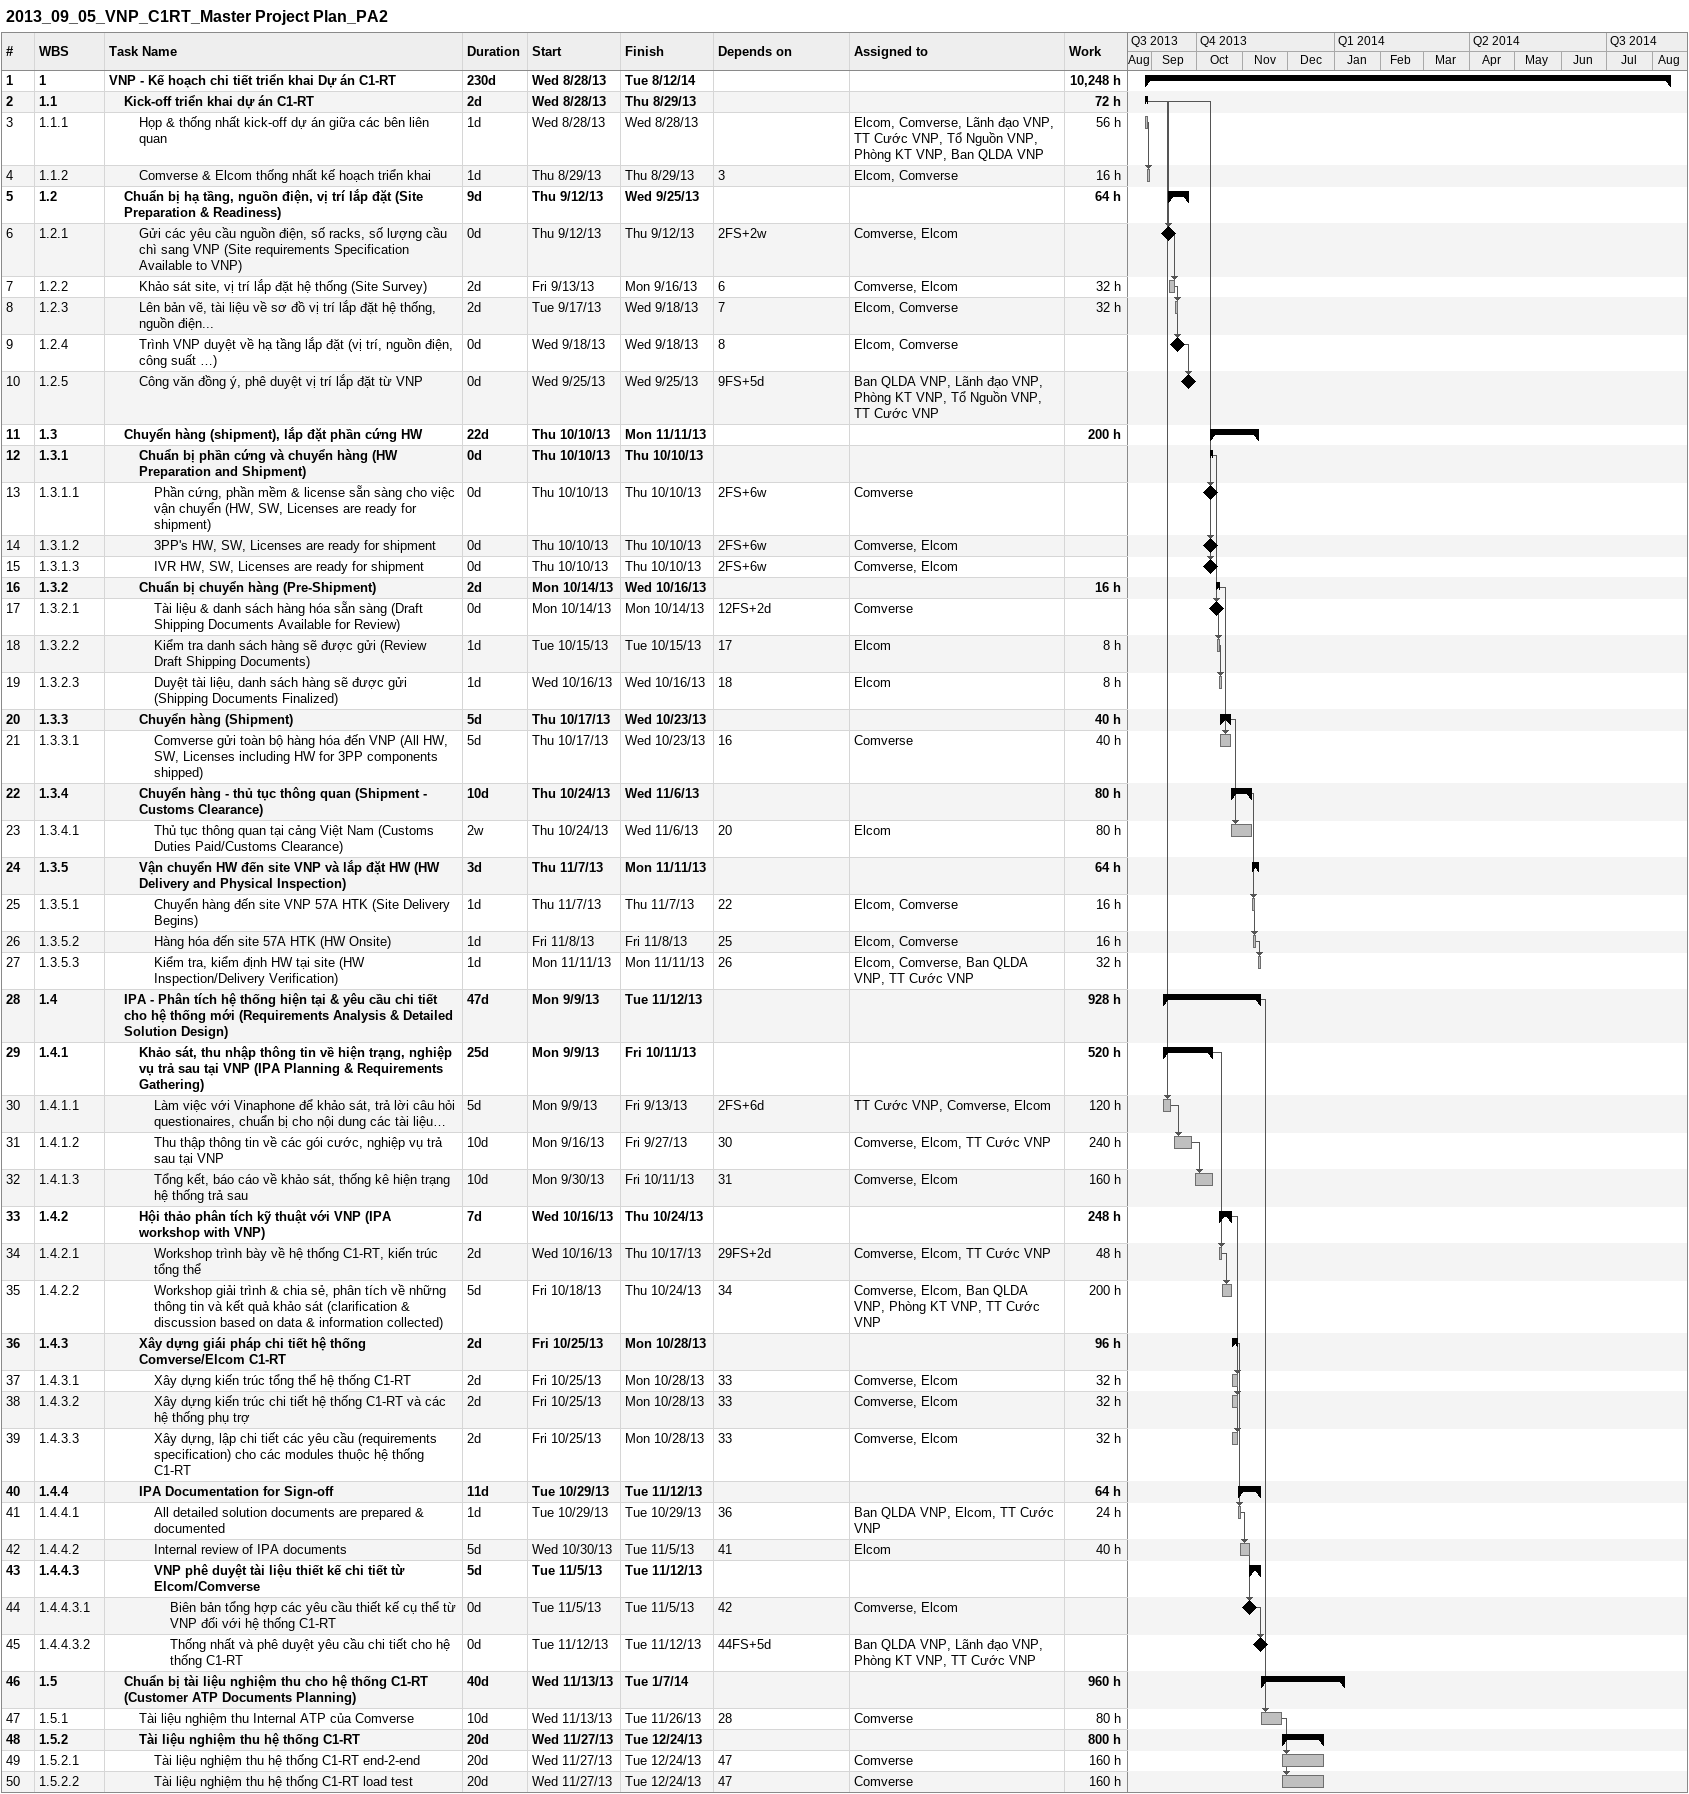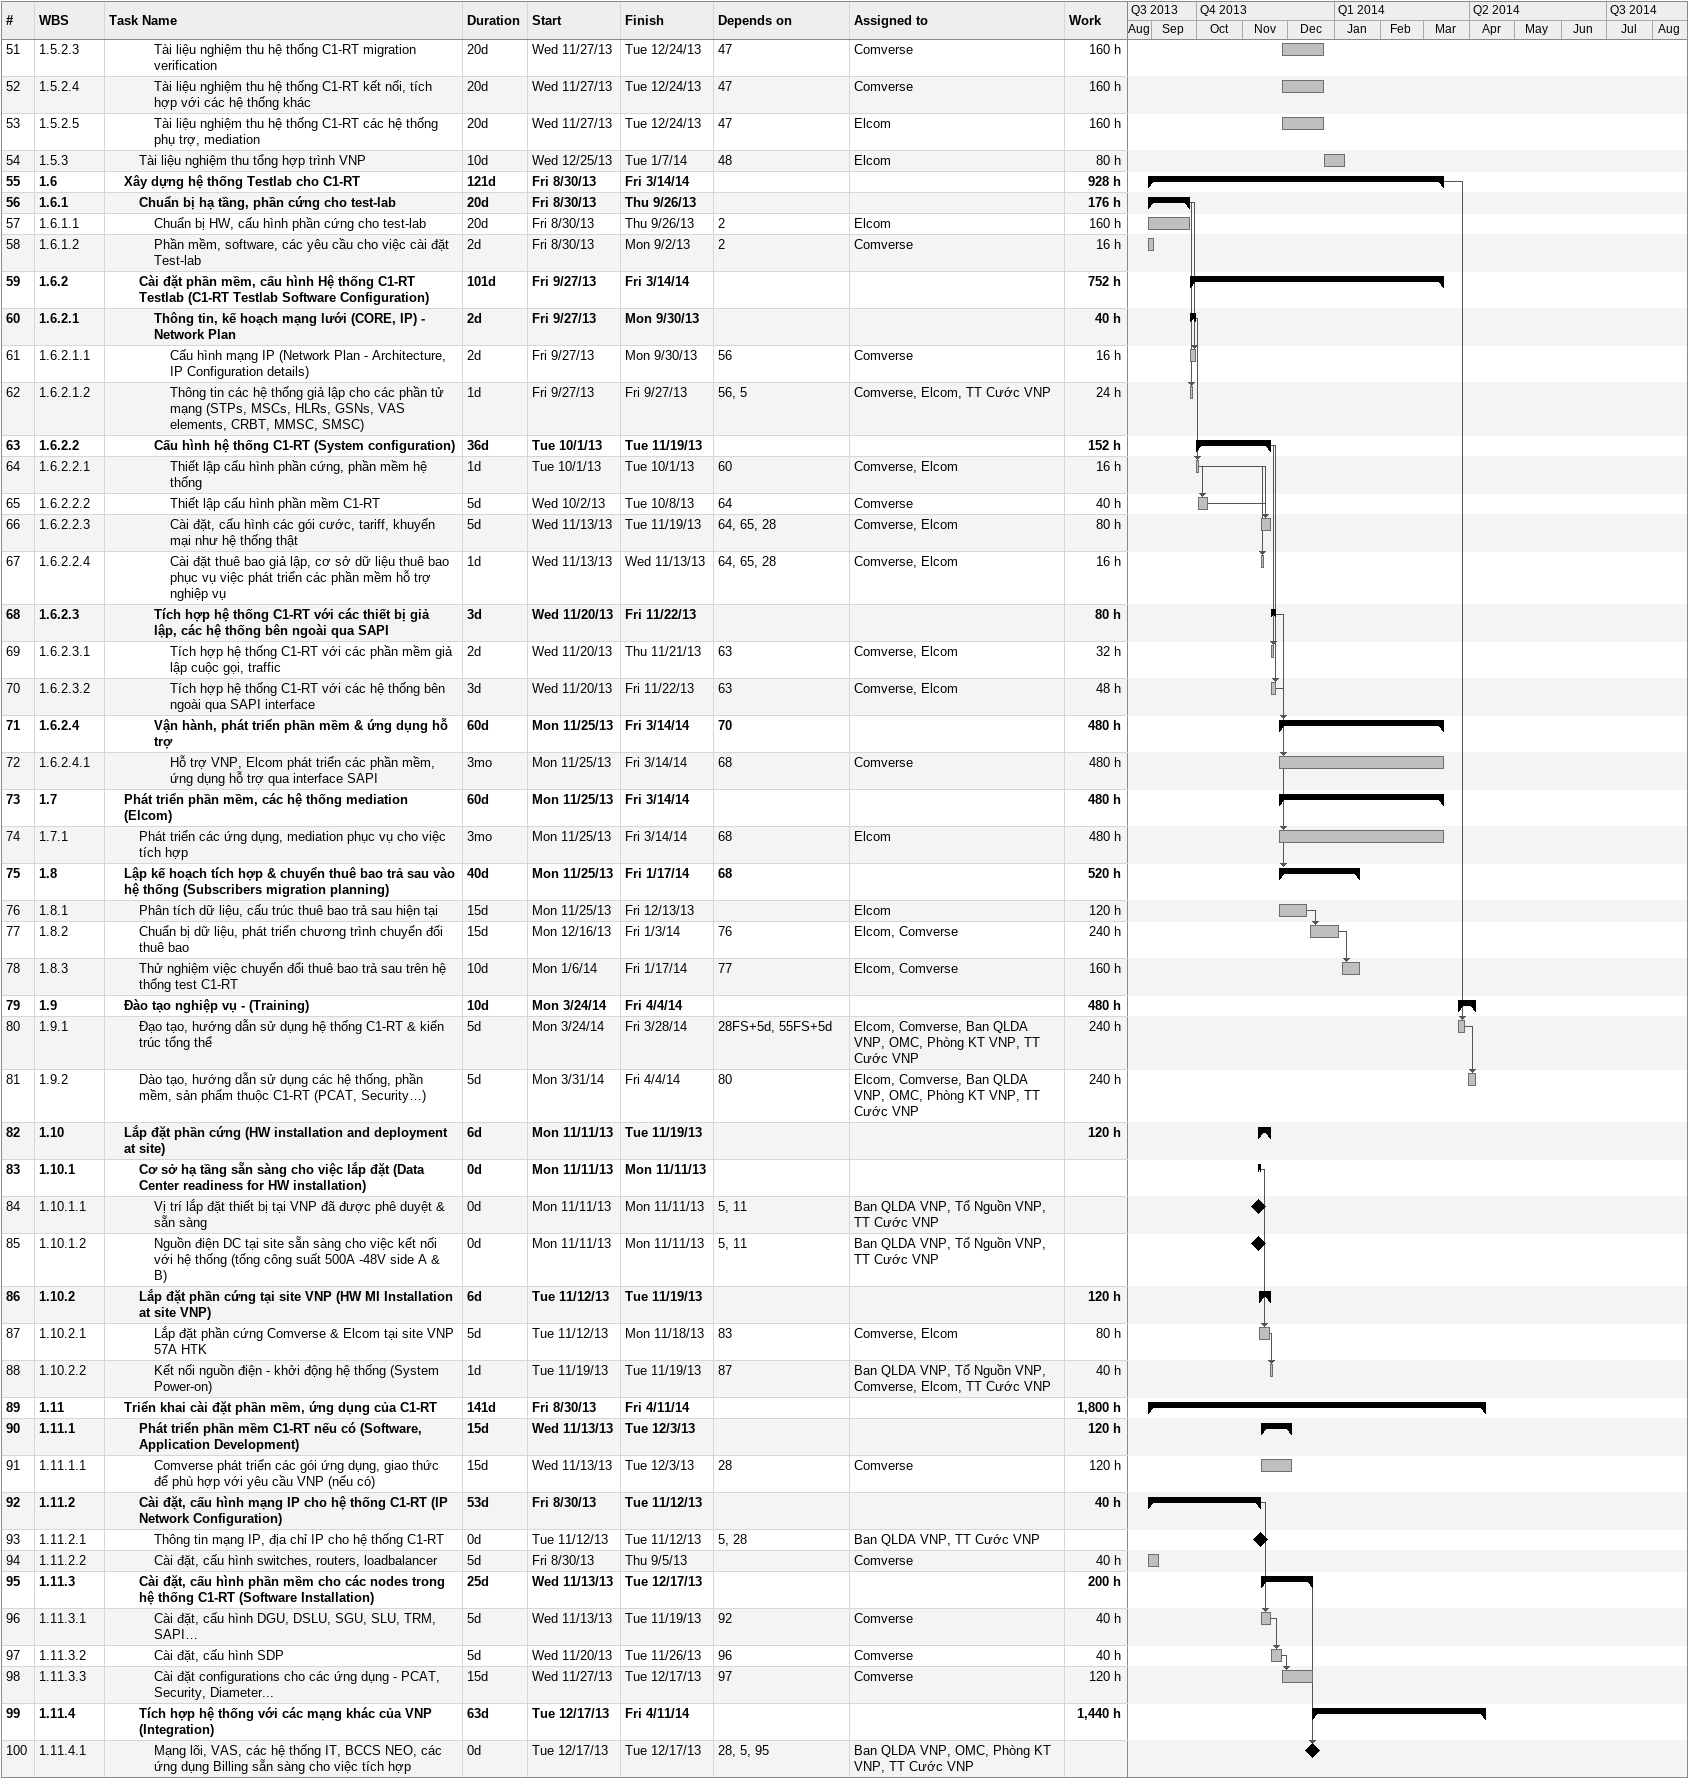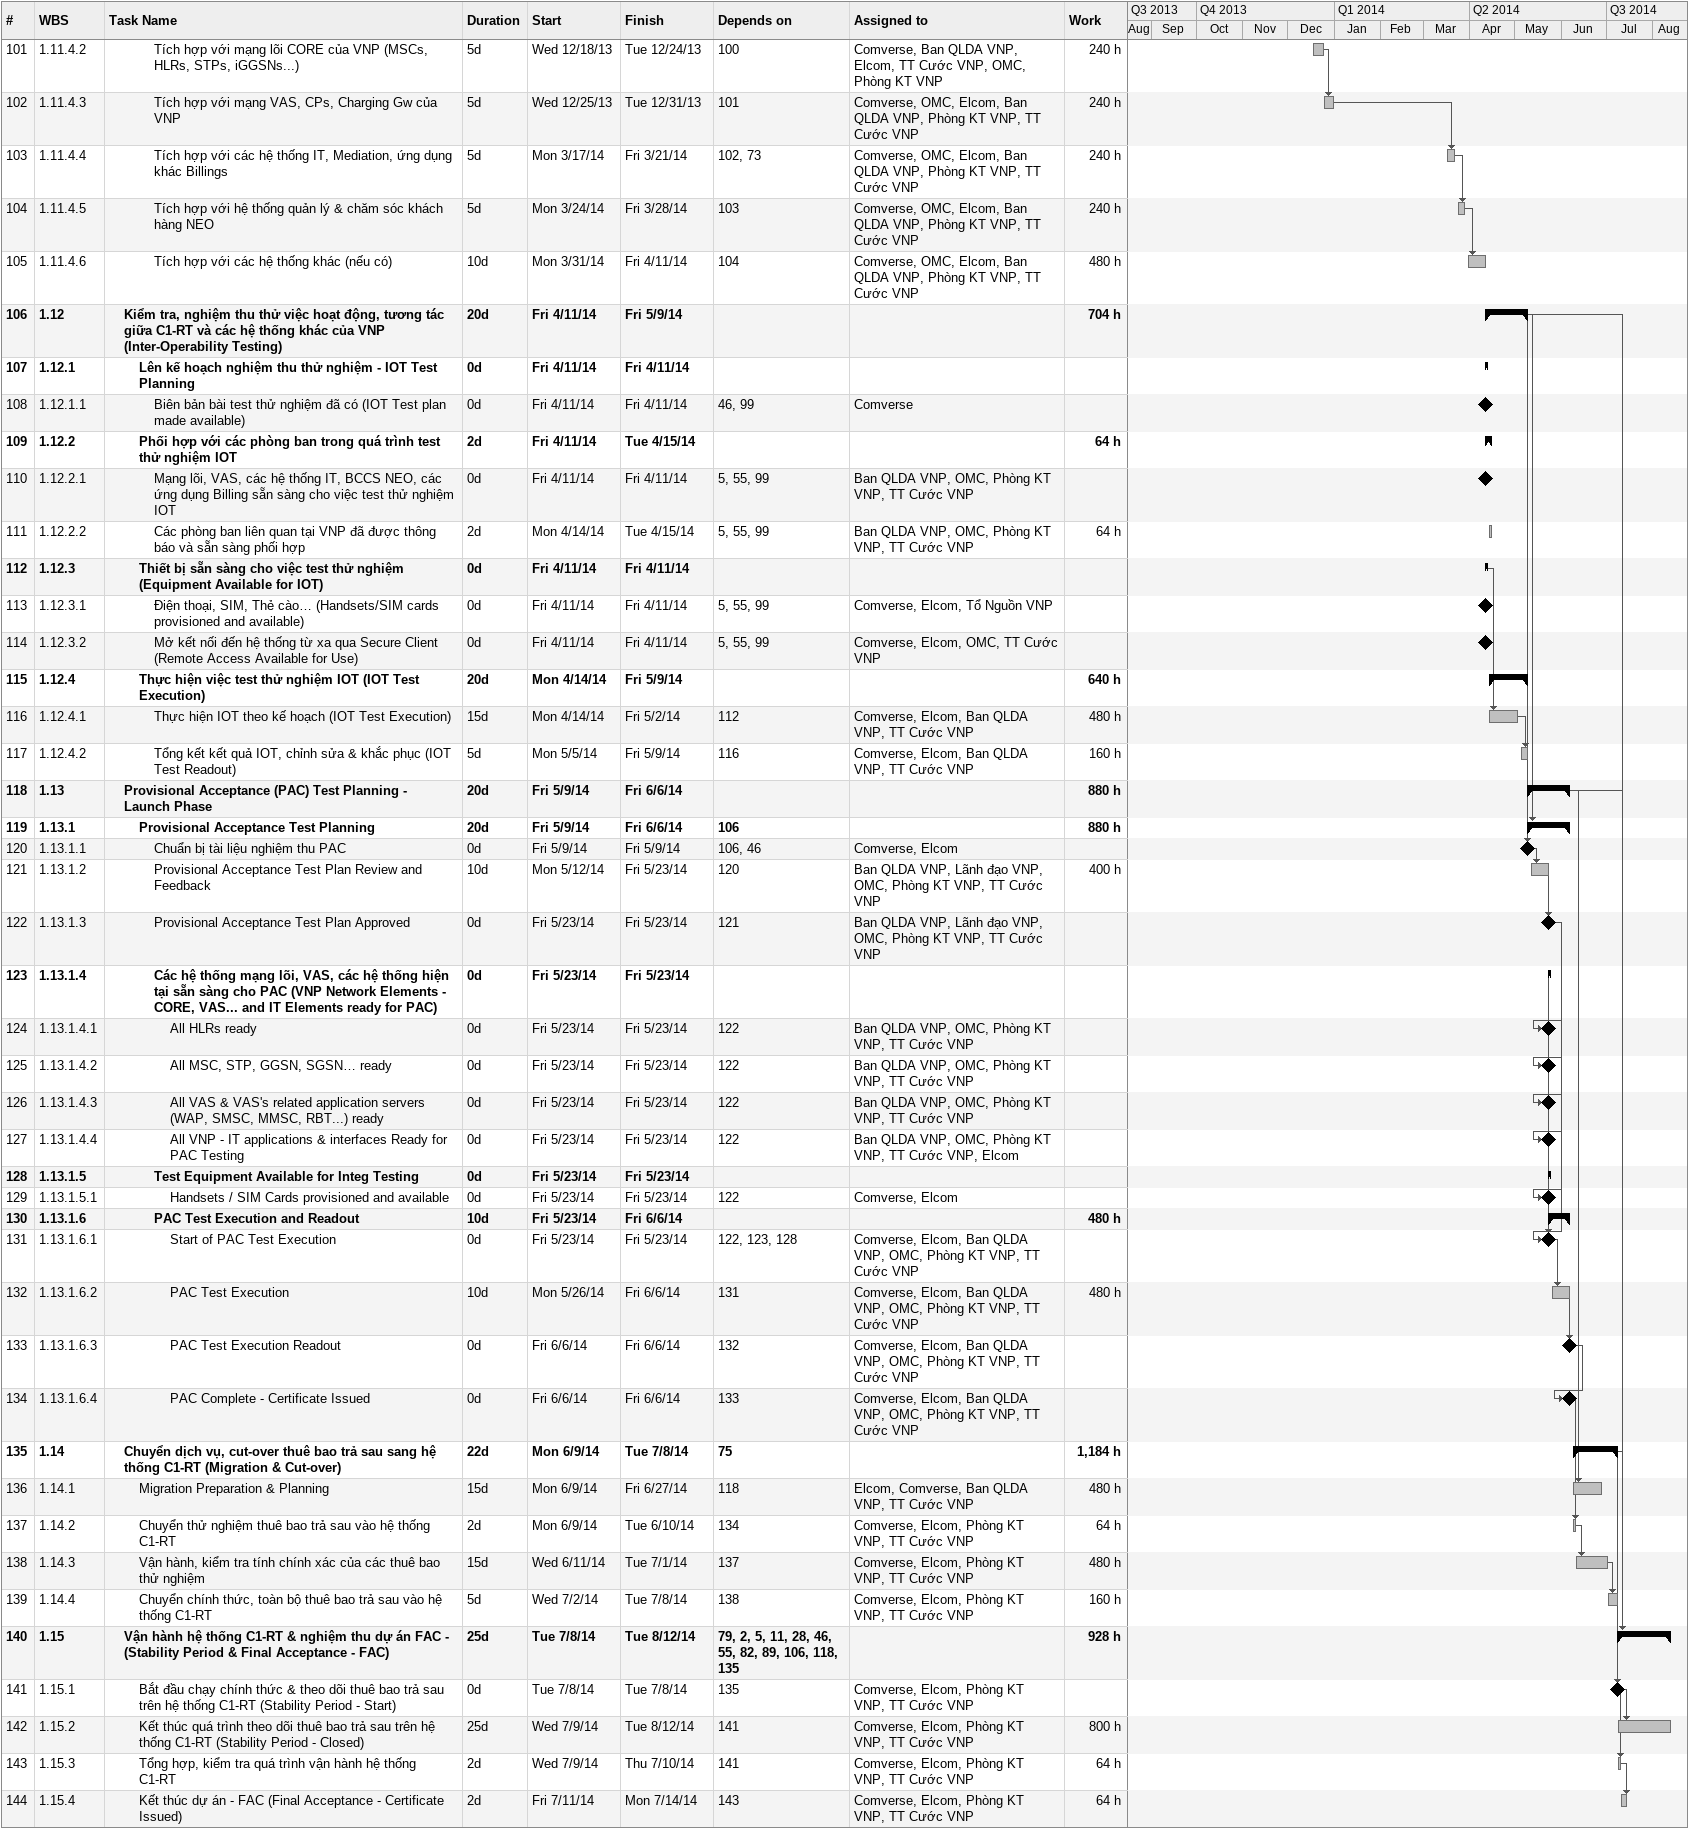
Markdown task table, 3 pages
2013_09_05_VNP_C1RT_Master Project Plan_PA2

| ID | WBS | Task | Duration | Start | Finish | Predecessors | Resources | Work (h) |
|---|---|---|---|---|---|---|---|---|
| 1 | 1 | **VNP - Kế hoạch chi tiết triển khai Dự án C1-RT** | 230d | 2013-08-28 | 2014-08-12 |  |  | 10248 |
| 2 | 1.1 | **Kick-off triển khai dự án C1-RT** | 2d | 2013-08-28 | 2013-08-29 |  |  | 72 |
| 3 | 1.1.1 | Họp & thống nhất kick-off dự án giữa các bên liên quan | 1d | 2013-08-28 | 2013-08-28 |  | Elcom, Comverse, Lãnh đạo VNP, TT Cước VNP, Tổ Nguồn VNP, Phòng KT VNP, Ban QLDA VNP | 56 |
| 4 | 1.1.2 | Comverse & Elcom thống nhất kế hoạch triển khai | 1d | 2013-08-29 | 2013-08-29 | 3 | Elcom, Comverse | 16 |
| 5 | 1.2 | **Chuẩn bị hạ tầng, nguồn điện, vị trí lắp đặt (Site Preparation & Readiness)** | 9d | 2013-09-12 | 2013-09-25 |  |  | 64 |
| 6 | 1.2.1 | Gửi các yêu cầu nguồn điện, số racks, số lượng cầu chì sang VNP (Site requirements Specification Available to VNP) | 0d | 2013-09-12 | 2013-09-12 | 2FS+2w | Comverse, Elcom |  |
| 7 | 1.2.2 | Khảo sát site, vị trí lắp đặt hệ thống (Site Survey) | 2d | 2013-09-13 | 2013-09-16 | 6 | Comverse, Elcom | 32 |
| 8 | 1.2.3 | Lên bản vẽ, tài liệu về sơ đồ vị trí lắp đặt hệ thống, nguồn điện... | 2d | 2013-09-17 | 2013-09-18 | 7 | Elcom, Comverse | 32 |
| 9 | 1.2.4 | Trình VNP duyệt về hạ tầng lắp đặt (vị trí, nguồn điện, công suất …) | 0d | 2013-09-18 | 2013-09-18 | 8 | Elcom, Comverse |  |
| 10 | 1.2.5 | Công văn đồng ý, phê duyệt vị trí lắp đặt từ VNP | 0d | 2013-09-25 | 2013-09-25 | 9FS+5d | Ban QLDA VNP, Lãnh đạo VNP, Phòng KT VNP, Tổ Nguồn VNP, TT Cước VNP |  |
| 11 | 1.3 | **Chuyển hàng (shipment), lắp đặt phần cứng HW** | 22d | 2013-10-10 | 2013-11-11 |  |  | 200 |
| 12 | 1.3.1 | **Chuẩn bị phần cứng và chuyển hàng (HW Preparation and Shipment)** | 0d | 2013-10-10 | 2013-10-10 |  |  |  |
| 13 | 1.3.1.1 | Phần cứng, phần mềm & license sẵn sàng cho việc vận chuyển (HW, SW, Licenses are ready for shipment) | 0d | 2013-10-10 | 2013-10-10 | 2FS+6w | Comverse |  |
| 14 | 1.3.1.2 | 3PP's HW, SW, Licenses are ready for shipment | 0d | 2013-10-10 | 2013-10-10 | 2FS+6w | Comverse, Elcom |  |
| 15 | 1.3.1.3 | IVR HW, SW, Licenses are ready for shipment | 0d | 2013-10-10 | 2013-10-10 | 2FS+6w | Comverse, Elcom |  |
| 16 | 1.3.2 | **Chuẩn bị chuyển hàng (Pre-Shipment)** | 2d | 2013-10-14 | 2013-10-16 |  |  | 16 |
| 17 | 1.3.2.1 | Tài liệu & danh sách hàng hóa sẵn sàng (Draft Shipping Documents Available for Review) | 0d | 2013-10-14 | 2013-10-14 | 12FS+2d | Comverse |  |
| 18 | 1.3.2.2 | Kiểm tra danh sách hàng sẽ được gửi (Review Draft Shipping Documents) | 1d | 2013-10-15 | 2013-10-15 | 17 | Elcom | 8 |
| 19 | 1.3.2.3 | Duyệt tài liệu, danh sách hàng sẽ được gửi (Shipping Documents Finalized) | 1d | 2013-10-16 | 2013-10-16 | 18 | Elcom | 8 |
| 20 | 1.3.3 | **Chuyển hàng (Shipment)** | 5d | 2013-10-17 | 2013-10-23 |  |  | 40 |
| 21 | 1.3.3.1 | Comverse gửi toàn bộ hàng hóa đến VNP (All HW, SW, Licenses including HW for 3PP components shipped) | 5d | 2013-10-17 | 2013-10-23 | 16 | Comverse | 40 |
| 22 | 1.3.4 | **Chuyển hàng - thủ tục thông quan (Shipment - Customs Clearance)** | 10d | 2013-10-24 | 2013-11-06 |  |  | 80 |
| 23 | 1.3.4.1 | Thủ tục thông quan tại cảng Việt Nam (Customs Duties Paid/Customs Clearance) | 2w | 2013-10-24 | 2013-11-06 | 20 | Elcom | 80 |
| 24 | 1.3.5 | **Vận chuyển HW đến site VNP và lắp đặt HW (HW Delivery and Physical Inspection)** | 3d | 2013-11-07 | 2013-11-11 |  |  | 64 |
| 25 | 1.3.5.1 | Chuyển hàng đến site VNP 57A HTK (Site Delivery Begins) | 1d | 2013-11-07 | 2013-11-07 | 22 | Elcom, Comverse | 16 |
| 26 | 1.3.5.2 | Hàng hóa đến site 57A HTK (HW Onsite) | 1d | 2013-11-08 | 2013-11-08 | 25 | Elcom, Comverse | 16 |
| 27 | 1.3.5.3 | Kiểm tra, kiểm định HW tại site (HW Inspection/Delivery Verification) | 1d | 2013-11-11 | 2013-11-11 | 26 | Elcom, Comverse, Ban QLDA VNP, TT Cước VNP | 32 |
| 28 | 1.4 | **IPA - Phân tích hệ thống hiện tại & yêu cầu chi tiết cho hệ thống mới (Requirements Analysis & Detailed Solution Design)** | 47d | 2013-09-09 | 2013-11-12 |  |  | 928 |
| 29 | 1.4.1 | **Khảo sát, thu nhập thông tin về hiện trạng, nghiệp vụ trả sau tại VNP (IPA Planning & Requirements Gathering)** | 25d | 2013-09-09 | 2013-10-11 |  |  | 520 |
| 30 | 1.4.1.1 | Làm việc với Vinaphone để khảo sát, trả lời câu hỏi questionaires, chuẩn bị cho nội dung các tài liệu… | 5d | 2013-09-09 | 2013-09-13 | 2FS+6d | TT Cước VNP, Comverse, Elcom | 120 |
| 31 | 1.4.1.2 | Thu thập thông tin về các gói cước, nghiệp vụ trả sau tại VNP | 10d | 2013-09-16 | 2013-09-27 | 30 | Comverse, Elcom, TT Cước VNP | 240 |
| 32 | 1.4.1.3 | Tổng kết, báo cáo về khảo sát, thống kê hiện trạng hệ thống trả sau | 10d | 2013-09-30 | 2013-10-11 | 31 | Comverse, Elcom | 160 |
| 33 | 1.4.2 | **Hội thảo phân tích kỹ thuật với VNP (IPA workshop with VNP)** | 7d | 2013-10-16 | 2013-10-24 |  |  | 248 |
| 34 | 1.4.2.1 | Workshop trình bày về hệ thống C1-RT, kiến trúc tổng thể | 2d | 2013-10-16 | 2013-10-17 | 29FS+2d | Comverse, Elcom, TT Cước VNP | 48 |
| 35 | 1.4.2.2 | Workshop giải trình & chia sẻ, phân tích về những thông tin và kết quả khảo sát (clarification & discussion based on data & information collected) | 5d | 2013-10-18 | 2013-10-24 | 34 | Comverse, Elcom, Ban QLDA VNP, Phòng KT VNP, TT Cước VNP | 200 |
| 36 | 1.4.3 | **Xây dựng giái pháp chi tiết hệ thống Comverse/Elcom C1-RT** | 2d | 2013-10-25 | 2013-10-28 |  |  | 96 |
| 37 | 1.4.3.1 | Xây dựng kiến trúc tổng thể hệ thống C1-RT | 2d | 2013-10-25 | 2013-10-28 | 33 | Comverse, Elcom | 32 |
| 38 | 1.4.3.2 | Xây dựng kiến trúc chi tiết hệ thống C1-RT và các hệ thống phụ trợ | 2d | 2013-10-25 | 2013-10-28 | 33 | Comverse, Elcom | 32 |
| 39 | 1.4.3.3 | Xây dựng, lập chi tiết các yêu cầu (requirements specification) cho các modules thuộc hệ thống C1-RT | 2d | 2013-10-25 | 2013-10-28 | 33 | Comverse, Elcom | 32 |
| 40 | 1.4.4 | **IPA Documentation for Sign-off** | 11d | 2013-10-29 | 2013-11-12 |  |  | 64 |
| 41 | 1.4.4.1 | All detailed solution documents are prepared & documented | 1d | 2013-10-29 | 2013-10-29 | 36 | Ban QLDA VNP, Elcom, TT Cước VNP | 24 |
| 42 | 1.4.4.2 | Internal review of IPA documents | 5d | 2013-10-30 | 2013-11-05 | 41 | Elcom | 40 |
| 43 | 1.4.4.3 | **VNP phê duyệt tài liệu thiết kế chi tiết từ Elcom/Comverse** | 5d | 2013-11-05 | 2013-11-12 |  |  |  |
| 44 | 1.4.4.3.1 | Biên bản tổng hợp các yêu cầu thiết kế cụ thể từ VNP đối với hệ thống C1-RT | 0d | 2013-11-05 | 2013-11-05 | 42 | Comverse, Elcom |  |
| 45 | 1.4.4.3.2 | Thống nhất và phê duyệt yêu cầu chi tiết cho hệ thống C1-RT | 0d | 2013-11-12 | 2013-11-12 | 44FS+5d | Ban QLDA VNP, Lãnh đạo VNP, Phòng KT VNP, TT Cước VNP |  |
| 46 | 1.5 | **Chuẩn bị tài liệu nghiệm thu cho hệ thống C1-RT (Customer ATP Documents Planning)** | 40d | 2013-11-13 | 2014-01-07 |  |  | 960 |
| 47 | 1.5.1 | Tài liệu nghiệm thu Internal ATP của Comverse | 10d | 2013-11-13 | 2013-11-26 | 28 | Comverse | 80 |
| 48 | 1.5.2 | **Tài liệu nghiệm thu hệ thống C1-RT** | 20d | 2013-11-27 | 2013-12-24 |  |  | 800 |
| 49 | 1.5.2.1 | Tài liệu nghiệm thu hệ thống C1-RT end-2-end | 20d | 2013-11-27 | 2013-12-24 | 47 | Comverse | 160 |
| 50 | 1.5.2.2 | Tài liệu nghiệm thu hệ thống C1-RT load test | 20d | 2013-11-27 | 2013-12-24 | 47 | Comverse | 160 |
| 51 | 1.5.2.3 | Tài liệu nghiệm thu hệ thống C1-RT migration verification | 20d | 2013-11-27 | 2013-12-24 | 47 | Comverse | 160 |
| 52 | 1.5.2.4 | Tài liệu nghiệm thu hệ thống C1-RT kết nối, tích hợp với các hệ thống khác | 20d | 2013-11-27 | 2013-12-24 | 47 | Comverse | 160 |
| 53 | 1.5.2.5 | Tài liệu nghiệm thu hệ thống C1-RT các hệ thống phụ trợ, mediation | 20d | 2013-11-27 | 2013-12-24 | 47 | Elcom | 160 |
| 54 | 1.5.3 | Tài liệu nghiệm thu tổng hợp trình VNP | 10d | 2013-12-25 | 2014-01-07 | 48 | Elcom | 80 |
| 55 | 1.6 | **Xây dựng hệ thống Testlab cho C1-RT** | 121d | 2013-08-30 | 2014-03-14 |  |  | 928 |
| 56 | 1.6.1 | **Chuẩn bị hạ tầng, phần cứng cho test-lab** | 20d | 2013-08-30 | 2013-09-26 |  |  | 176 |
| 57 | 1.6.1.1 | Chuẩn bị HW, cấu hình phần cứng cho test-lab | 20d | 2013-08-30 | 2013-09-26 | 2 | Elcom | 160 |
| 58 | 1.6.1.2 | Phần mềm, software, các yêu cầu cho việc cài đặt Test-lab | 2d | 2013-08-30 | 2013-09-02 | 2 | Comverse | 16 |
| 59 | 1.6.2 | **Cài đặt phần mềm, cấu hình Hệ thống C1-RT Testlab (C1-RT Testlab Software Configuration)** | 101d | 2013-09-27 | 2014-03-14 |  |  | 752 |
| 60 | 1.6.2.1 | **Thông tin, kế hoạch mạng lưới (CORE, IP) - Network Plan** | 2d | 2013-09-27 | 2013-09-30 |  |  | 40 |
| 61 | 1.6.2.1.1 | Cấu hình mạng IP (Network Plan - Architecture, IP Configuration details) | 2d | 2013-09-27 | 2013-09-30 | 56 | Comverse | 16 |
| 62 | 1.6.2.1.2 | Thông tin các hệ thống giả lập cho các phần tử mạng (STPs, MSCs, HLRs, GSNs, VAS elements, CRBT, MMSC, SMSC) | 1d | 2013-09-27 | 2013-09-27 | 56, 5 | Comverse, Elcom, TT Cước VNP | 24 |
| 63 | 1.6.2.2 | **Cấu hình hệ thống C1-RT (System configuration)** | 36d | 2013-10-01 | 2013-11-19 |  |  | 152 |
| 64 | 1.6.2.2.1 | Thiết lập cấu hình phần cứng, phần mềm hệ thống | 1d | 2013-10-01 | 2013-10-01 | 60 | Comverse, Elcom | 16 |
| 65 | 1.6.2.2.2 | Thiết lập cấu hình phần mềm C1-RT | 5d | 2013-10-02 | 2013-10-08 | 64 | Comverse | 40 |
| 66 | 1.6.2.2.3 | Cài đặt, cấu hình các gói cước, tariff, khuyến mại như hệ thống thật | 5d | 2013-11-13 | 2013-11-19 | 64, 65, 28 | Comverse, Elcom | 80 |
| 67 | 1.6.2.2.4 | Cài đặt thuê bao giả lập, cơ sở dữ liệu thuê bao phục vụ việc phát triển các phần mềm hỗ trợ nghiệp vụ | 1d | 2013-11-13 | 2013-11-13 | 64, 65, 28 | Comverse, Elcom | 16 |
| 68 | 1.6.2.3 | **Tích hợp hệ thống C1-RT với các thiết bị giả lập, các hệ thống bên ngoài qua SAPI** | 3d | 2013-11-20 | 2013-11-22 |  |  | 80 |
| 69 | 1.6.2.3.1 | Tích hợp hệ thống C1-RT với các phần mềm giả lập cuộc gọi, traffic | 2d | 2013-11-20 | 2013-11-21 | 63 | Comverse, Elcom | 32 |
| 70 | 1.6.2.3.2 | Tích hợp hệ thống C1-RT với các hệ thống bên ngoài qua SAPI interface | 3d | 2013-11-20 | 2013-11-22 | 63 | Comverse, Elcom | 48 |
| 71 | 1.6.2.4 | **Vận hành, phát triển phần mềm & ứng dụng hỗ trợ** | 60d | 2013-11-25 | 2014-03-14 | 70 |  | 480 |
| 72 | 1.6.2.4.1 | Hỗ trợ VNP, Elcom phát triển các phần mềm, ứng dụng hỗ trợ qua interface SAPI | 3mo | 2013-11-25 | 2014-03-14 | 68 | Comverse | 480 |
| 73 | 1.7 | **Phát triển phần mềm, các hệ thống mediation (Elcom)** | 60d | 2013-11-25 | 2014-03-14 |  |  | 480 |
| 74 | 1.7.1 | Phát triển các ứng dụng, mediation phục vụ cho việc tích hợp | 3mo | 2013-11-25 | 2014-03-14 | 68 | Elcom | 480 |
| 75 | 1.8 | **Lập kế hoạch tích hợp & chuyển thuê bao trả sau vào hệ thống (Subscribers migration planning)** | 40d | 2013-11-25 | 2014-01-17 | 68 |  | 520 |
| 76 | 1.8.1 | Phân tích dữ liệu, cấu trúc thuê bao trả sau hiện tại | 15d | 2013-11-25 | 2013-12-13 |  | Elcom | 120 |
| 77 | 1.8.2 | Chuẩn bị dữ liệu, phát triển chương trình chuyển đổi thuê bao | 15d | 2013-12-16 | 2014-01-03 | 76 | Elcom, Comverse | 240 |
| 78 | 1.8.3 | Thử nghiệm việc chuyển đổi thuê bao trả sau trên hệ thống test C1-RT | 10d | 2014-01-06 | 2014-01-17 | 77 | Elcom, Comverse | 160 |
| 79 | 1.9 | **Đào tạo nghiệp vụ - (Training)** | 10d | 2014-03-24 | 2014-04-04 |  |  | 480 |
| 80 | 1.9.1 | Đạo tạo, hướng dẫn sử dụng hệ thống C1-RT & kiến trúc tổng thể | 5d | 2014-03-24 | 2014-03-28 | 28FS+5d, 55FS+5d | Elcom, Comverse, Ban QLDA VNP, OMC, Phòng KT VNP, TT Cước VNP | 240 |
| 81 | 1.9.2 | Dào tạo, hướng dẫn sử dụng các hệ thống, phần mềm, sản phẩm thuộc C1-RT (PCAT, Security…) | 5d | 2014-03-31 | 2014-04-04 | 80 | Elcom, Comverse, Ban QLDA VNP, OMC, Phòng KT VNP, TT Cước VNP | 240 |
| 82 | 1.10 | **Lắp đặt phần cứng (HW installation and deployment at site)** | 6d | 2013-11-11 | 2013-11-19 |  |  | 120 |
| 83 | 1.10.1 | **Cơ sở hạ tầng sẵn sàng cho việc lắp đặt (Data Center readiness for HW installation)** | 0d | 2013-11-11 | 2013-11-11 |  |  |  |
| 84 | 1.10.1.1 | Vị trí lắp đặt thiết bị tại VNP đã được phê duyệt & sẵn sàng | 0d | 2013-11-11 | 2013-11-11 | 5, 11 | Ban QLDA VNP, Tổ Nguồn VNP, TT Cước VNP |  |
| 85 | 1.10.1.2 | Nguồn điện DC tại site sẵn sàng cho việc kết nối với hệ thống (tổng công suất 500A -48V side A & B) | 0d | 2013-11-11 | 2013-11-11 | 5, 11 | Ban QLDA VNP, Tổ Nguồn VNP, TT Cước VNP |  |
| 86 | 1.10.2 | **Lắp đặt phần cứng tại site VNP (HW MI Installation at site VNP)** | 6d | 2013-11-12 | 2013-11-19 |  |  | 120 |
| 87 | 1.10.2.1 | Lắp đặt phần cứng Comverse & Elcom tại site VNP 57A HTK | 5d | 2013-11-12 | 2013-11-18 | 83 | Comverse, Elcom | 80 |
| 88 | 1.10.2.2 | Kết nối nguồn điện - khởi động hệ thống (System Power-on) | 1d | 2013-11-19 | 2013-11-19 | 87 | Ban QLDA VNP, Tổ Nguồn VNP, Comverse, Elcom, TT Cước VNP | 40 |
| 89 | 1.11 | **Triển khai cài đặt phần mềm, ứng dụng của C1-RT** | 141d | 2013-08-30 | 2014-04-11 |  |  | 1800 |
| 90 | 1.11.1 | **Phát triển phần mềm C1-RT nếu có (Software, Application Development)** | 15d | 2013-11-13 | 2013-12-03 |  |  | 120 |
| 91 | 1.11.1.1 | Comverse phát triển các gói ứng dụng, giao thức để phù hợp với yêu cầu VNP (nếu có) | 15d | 2013-11-13 | 2013-12-03 | 28 | Comverse | 120 |
| 92 | 1.11.2 | **Cài đặt, cấu hình mạng IP cho hệ thống C1-RT (IP Network Configuration)** | 53d | 2013-08-30 | 2013-11-12 |  |  | 40 |
| 93 | 1.11.2.1 | Thông tin mạng IP, địa chỉ IP cho hệ thống C1-RT | 0d | 2013-11-12 | 2013-11-12 | 5, 28 | Ban QLDA VNP, TT Cước VNP |  |
| 94 | 1.11.2.2 | Cài đặt, cấu hình switches, routers, loadbalancer | 5d | 2013-08-30 | 2013-09-05 |  | Comverse | 40 |
| 95 | 1.11.3 | **Cài đặt, cấu hình phần mềm cho các nodes trong hệ thống C1-RT (Software Installation)** | 25d | 2013-11-13 | 2013-12-17 |  |  | 200 |
| 96 | 1.11.3.1 | Cài đặt, cấu hình DGU, DSLU, SGU, SLU, TRM, SAPI… | 5d | 2013-11-13 | 2013-11-19 | 92 | Comverse | 40 |
| 97 | 1.11.3.2 | Cài đặt, cấu hình SDP | 5d | 2013-11-20 | 2013-11-26 | 96 | Comverse | 40 |
| 98 | 1.11.3.3 | Cài đặt configurations cho các ứng dụng - PCAT, Security, Diameter... | 15d | 2013-11-27 | 2013-12-17 | 97 | Comverse | 120 |
| 99 | 1.11.4 | **Tích hợp hệ thống với các mạng khác của VNP (Integration)** | 63d | 2013-12-17 | 2014-04-11 |  |  | 1440 |
| 100 | 1.11.4.1 | Mạng lõi, VAS, các hệ thống IT, BCCS NEO, các ứng dụng Billing sẵn sàng cho việc tích hợp | 0d | 2013-12-17 | 2013-12-17 | 28, 5, 95 | Ban QLDA VNP, OMC, Phòng KT VNP, TT Cước VNP |  |
| 101 | 1.11.4.2 | Tích hợp với mạng lõi CORE của VNP (MSCs, HLRs, STPs, iGGSNs...) | 5d | 2013-12-18 | 2013-12-24 | 100 | Comverse, Ban QLDA VNP, Elcom, TT Cước VNP, OMC, Phòng KT VNP | 240 |
| 102 | 1.11.4.3 | Tích hợp với mạng VAS, CPs, Charging Gw của VNP | 5d | 2013-12-25 | 2013-12-31 | 101 | Comverse, OMC, Elcom, Ban QLDA VNP, Phòng KT VNP, TT Cước VNP | 240 |
| 103 | 1.11.4.4 | Tích hợp với các hệ thống IT, Mediation, ứng dụng khác Billings | 5d | 2014-03-17 | 2014-03-21 | 102, 73 | Comverse, OMC, Elcom, Ban QLDA VNP, Phòng KT VNP, TT Cước VNP | 240 |
| 104 | 1.11.4.5 | Tích hợp với hệ thống quản lý & chăm sóc khách hàng NEO | 5d | 2014-03-24 | 2014-03-28 | 103 | Comverse, OMC, Elcom, Ban QLDA VNP, Phòng KT VNP, TT Cước VNP | 240 |
| 105 | 1.11.4.6 | Tích hợp với các hệ thống khác (nếu có) | 10d | 2014-03-31 | 2014-04-11 | 104 | Comverse, OMC, Elcom, Ban QLDA VNP, Phòng KT VNP, TT Cước VNP | 480 |
| 106 | 1.12 | **Kiểm tra, nghiệm thu thử việc hoạt động, tương tác giữa C1-RT và các hệ thống khác của VNP (Inter-Operability Testing)** | 20d | 2014-04-11 | 2014-05-09 |  |  | 704 |
| 107 | 1.12.1 | **Lên kế hoạch nghiệm thu thử nghiệm - IOT Test Planning** | 0d | 2014-04-11 | 2014-04-11 |  |  |  |
| 108 | 1.12.1.1 | Biên bản bài test thử nghiệm đã có (IOT Test plan made available) | 0d | 2014-04-11 | 2014-04-11 | 46, 99 | Comverse |  |
| 109 | 1.12.2 | **Phối hợp với các phòng ban trong quá trình test thử nghiệm IOT** | 2d | 2014-04-11 | 2014-04-15 |  |  | 64 |
| 110 | 1.12.2.1 | Mạng lõi, VAS, các hệ thống IT, BCCS NEO, các ứng dụng Billing sẵn sàng cho việc test thử nghiệm IOT | 0d | 2014-04-11 | 2014-04-11 | 5, 55, 99 | Ban QLDA VNP, OMC, Phòng KT VNP, TT Cước VNP |  |
| 111 | 1.12.2.2 | Các phòng ban liên quan tại VNP đã được thông báo và sẵn sàng phối hợp | 2d | 2014-04-14 | 2014-04-15 | 5, 55, 99 | Ban QLDA VNP, OMC, Phòng KT VNP, TT Cước VNP | 64 |
| 112 | 1.12.3 | **Thiết bị sẵn sàng cho việc test thử nghiệm (Equipment Available for IOT)** | 0d | 2014-04-11 | 2014-04-11 |  |  |  |
| 113 | 1.12.3.1 | Điện thoại, SIM, Thẻ cào… (Handsets/SIM cards provisioned and available) | 0d | 2014-04-11 | 2014-04-11 | 5, 55, 99 | Comverse, Elcom, Tổ Nguồn VNP |  |
| 114 | 1.12.3.2 | Mở kết nối đến hệ thống từ xa qua Secure Client (Remote Access Available for Use) | 0d | 2014-04-11 | 2014-04-11 | 5, 55, 99 | Comverse, Elcom, OMC, TT Cước VNP |  |
| 115 | 1.12.4 | **Thực hiện việc test thử nghiệm IOT (IOT Test Execution)** | 20d | 2014-04-14 | 2014-05-09 |  |  | 640 |
| 116 | 1.12.4.1 | Thực hiện IOT theo kế hoạch (IOT Test Execution) | 15d | 2014-04-14 | 2014-05-02 | 112 | Comverse, Elcom, Ban QLDA VNP, TT Cước VNP | 480 |
| 117 | 1.12.4.2 | Tổng kết kết quả IOT, chỉnh sửa & khắc phục (IOT Test Readout) | 5d | 2014-05-05 | 2014-05-09 | 116 | Comverse, Elcom, Ban QLDA VNP, TT Cước VNP | 160 |
| 118 | 1.13 | **Provisional Acceptance (PAC) Test Planning - Launch Phase** | 20d | 2014-05-09 | 2014-06-06 |  |  | 880 |
| 119 | 1.13.1 | **Provisional Acceptance Test Planning** | 20d | 2014-05-09 | 2014-06-06 | 106 |  | 880 |
| 120 | 1.13.1.1 | Chuẩn bị tài liệu nghiệm thu PAC | 0d | 2014-05-09 | 2014-05-09 | 106, 46 | Comverse, Elcom |  |
| 121 | 1.13.1.2 | Provisional Acceptance Test Plan Review and Feedback | 10d | 2014-05-12 | 2014-05-23 | 120 | Ban QLDA VNP, Lãnh đạo VNP, OMC, Phòng KT VNP, TT Cước VNP | 400 |
| 122 | 1.13.1.3 | Provisional Acceptance Test Plan Approved | 0d | 2014-05-23 | 2014-05-23 | 121 | Ban QLDA VNP, Lãnh đạo VNP, OMC, Phòng KT VNP, TT Cước VNP |  |
| 123 | 1.13.1.4 | **Các hệ thống mạng lõi, VAS, các hệ thống hiện tại sẵn sàng cho PAC (VNP Network Elements - CORE, VAS... and IT Elements ready for PAC)** | 0d | 2014-05-23 | 2014-05-23 |  |  |  |
| 124 | 1.13.1.4.1 | All HLRs ready | 0d | 2014-05-23 | 2014-05-23 | 122 | Ban QLDA VNP, OMC, Phòng KT VNP, TT Cước VNP |  |
| 125 | 1.13.1.4.2 | All MSC, STP, GGSN, SGSN… ready | 0d | 2014-05-23 | 2014-05-23 | 122 | Ban QLDA VNP, OMC, Phòng KT VNP, TT Cước VNP |  |
| 126 | 1.13.1.4.3 | All VAS & VAS's related application servers (WAP, SMSC, MMSC, RBT...) ready | 0d | 2014-05-23 | 2014-05-23 | 122 | Ban QLDA VNP, OMC, Phòng KT VNP, TT Cước VNP |  |
| 127 | 1.13.1.4.4 | All VNP - IT applications & interfaces Ready for PAC Testing | 0d | 2014-05-23 | 2014-05-23 | 122 | Ban QLDA VNP, OMC, Phòng KT VNP, TT Cước VNP, Elcom |  |
| 128 | 1.13.1.5 | **Test Equipment Available for Integ Testing** | 0d | 2014-05-23 | 2014-05-23 |  |  |  |
| 129 | 1.13.1.5.1 | Handsets / SIM Cards provisioned and available | 0d | 2014-05-23 | 2014-05-23 | 122 | Comverse, Elcom |  |
| 130 | 1.13.1.6 | **PAC Test Execution and Readout** | 10d | 2014-05-23 | 2014-06-06 |  |  | 480 |
| 131 | 1.13.1.6.1 | Start of PAC Test Execution | 0d | 2014-05-23 | 2014-05-23 | 122, 123, 128 | Comverse, Elcom, Ban QLDA VNP, OMC, Phòng KT VNP, TT Cước VNP |  |
| 132 | 1.13.1.6.2 | PAC Test Execution | 10d | 2014-05-26 | 2014-06-06 | 131 | Comverse, Elcom, Ban QLDA VNP, OMC, Phòng KT VNP, TT Cước VNP | 480 |
| 133 | 1.13.1.6.3 | PAC Test Execution Readout | 0d | 2014-06-06 | 2014-06-06 | 132 | Comverse, Elcom, Ban QLDA VNP, OMC, Phòng KT VNP, TT Cước VNP |  |
| 134 | 1.13.1.6.4 | PAC Complete - Certificate Issued | 0d | 2014-06-06 | 2014-06-06 | 133 | Comverse, Elcom, Ban QLDA VNP, OMC, Phòng KT VNP, TT Cước VNP |  |
| 135 | 1.14 | **Chuyển dịch vụ, cut-over thuê bao trả sau sang hệ thống C1-RT (Migration & Cut-over)** | 22d | 2014-06-09 | 2014-07-08 | 75 |  | 1184 |
| 136 | 1.14.1 | Migration Preparation & Planning | 15d | 2014-06-09 | 2014-06-27 | 118 | Elcom, Comverse, Ban QLDA VNP, TT Cước VNP | 480 |
| 137 | 1.14.2 | Chuyển thử nghiệm thuê bao trả sau vào hệ thống C1-RT | 2d | 2014-06-09 | 2014-06-10 | 134 | Comverse, Elcom, Phòng KT VNP, TT Cước VNP | 64 |
| 138 | 1.14.3 | Vận hành, kiểm tra tính chính xác của các thuê bao thử nghiệm | 15d | 2014-06-11 | 2014-07-01 | 137 | Comverse, Elcom, Phòng KT VNP, TT Cước VNP | 480 |
| 139 | 1.14.4 | Chuyển chính thức, toàn bộ thuê bao trả sau vào hệ thống C1-RT | 5d | 2014-07-02 | 2014-07-08 | 138 | Comverse, Elcom, Phòng KT VNP, TT Cước VNP | 160 |
| 140 | 1.15 | **Vận hành hệ thống C1-RT & nghiệm thu dự án FAC - (Stability Period & Final Acceptance - FAC)** | 25d | 2014-07-08 | 2014-08-12 | 79, 2, 5, 11, 28, 46, 55, 82, 89, 106, 118, 135 |  | 928 |
| 141 | 1.15.1 | Bắt đầu chạy chính thức & theo dõi thuê bao trả sau trên hệ thống C1-RT (Stability Period - Start) | 0d | 2014-07-08 | 2014-07-08 | 135 | Comverse, Elcom, Phòng KT VNP, TT Cước VNP |  |
| 142 | 1.15.2 | Kết thúc quá trình theo dõi thuê bao trả sau trên hệ thống C1-RT (Stability Period - Closed) | 25d | 2014-07-09 | 2014-08-12 | 141 | Comverse, Elcom, Phòng KT VNP, TT Cước VNP | 800 |
| 143 | 1.15.3 | Tổng hợp, kiểm tra quá trình vận hành hệ thống C1-RT | 2d | 2014-07-09 | 2014-07-10 | 141 | Comverse, Elcom, Phòng KT VNP, TT Cước VNP | 64 |
| 144 | 1.15.4 | Kết thúc dự án - FAC (Final Acceptance - Certificate Issued) | 2d | 2014-07-11 | 2014-07-14 | 143 | Comverse, Elcom, Phòng KT VNP, TT Cước VNP | 64 |
